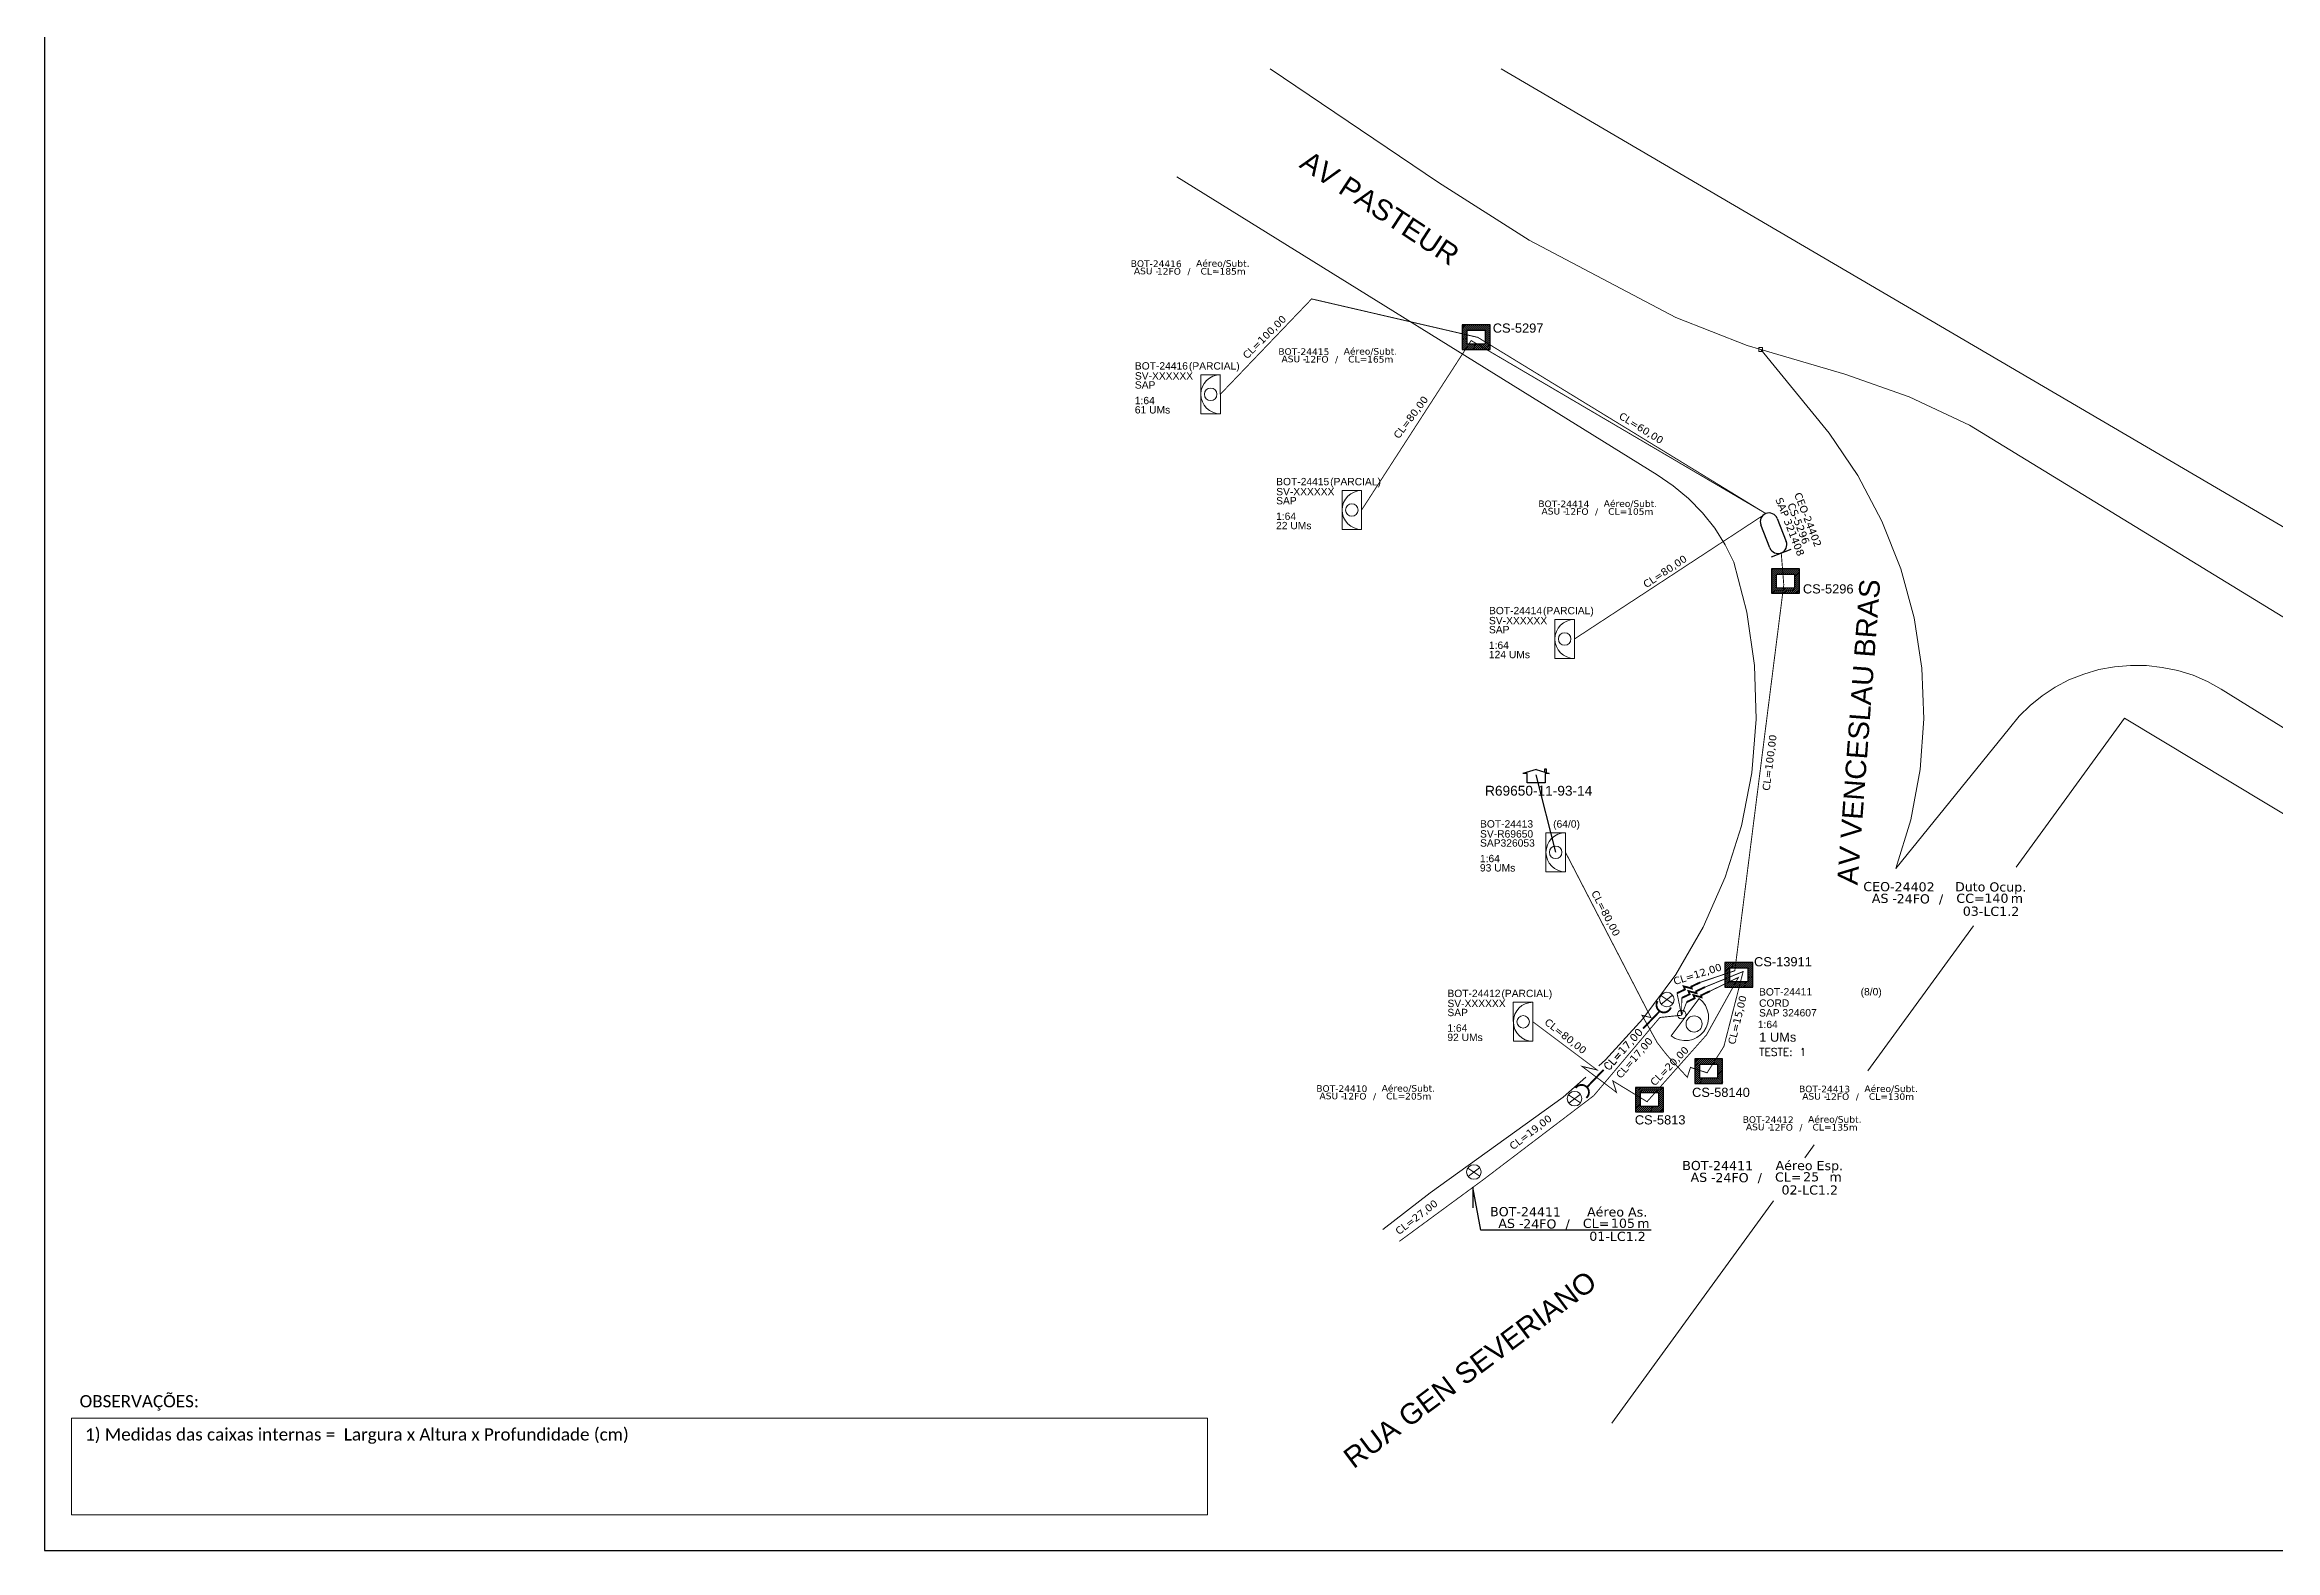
# Model space of a CAD drawing. Header units: inches. Extents: x 828 to 2588, y 223 to 817.
# Drawn here: x 828 to 1375, y 223 to 592 of the extents above; entities that cross this region are included whole.
import ezdxf
from ezdxf.enums import TextEntityAlignment as Align

# ---------------------------------------------------------------- set-up
doc = ezdxf.new("R2010")
doc.units = ezdxf.units.IN
doc.header["$MEASUREMENT"] = 0
for name, color, linetype in [('10.1-Caixas Subterrâneas', 5, 'Continuous'), ('20.4-CEOS', 1, 'Continuous'), ('20.5-CEO', 1, 'Continuous'), ('CAP_A_INSTALAR', 1, 'Continuous'), ('CELULAS_GPON', 7, 'Continuous'), ('label_cabos', 7, 'Continuous'), ('Legenda', 1, 'Continuous'), ('locais', 7, 'Continuous'), ('locais legendas', 7, 'Continuous'), ('Meio Fio', 7, 'Continuous'), ('Subida Lateral', 5, 'Continuous'), ('surveys', 252, 'Continuous')]:
    doc.layers.add(name, color=color, linetype=linetype)
for name, color, linetype, lineweight in [('10.4-Postes', 1, 'Continuous', 0), ("20.0-LEGENDA DOS CDO'S", 1, 'Continuous', 0), ('20.1-CDO_INTERIOR', 1, 'Continuous', 0), ('20.2-CDO_POSTE', 1, 'Continuous', 5), ('20.6-CORDOALHA_SUPORTE', 7, 'Continuous', 25), ('Quadra', 251, 'Continuous', 0), ('Segmento Logradouro Texto', 251, 'Continuous', 0)]:
    doc.layers.add(name, color=color, linetype=linetype, lineweight=lineweight)
doc.layers.add('EXTRA', color=50, linetype='Continuous', plot=False)
doc.styles.add('ARIAL', font='arial.ttf')
doc.styles.add('DIGICADE', font='arial.ttf')
doc.styles.add('ROMANS', font='ROMANS.SHX', dxfattribs={"height": 2.5})
doc.styles.add('siredit', font='verdana.ttf')
doc.styles.add('WMF-Calibri0', font='calibri.ttf')
doc.linetypes.add('FENCELINE1', pattern='A,0.25,-0.1,[133,ltypeshp.shx,S=0.1,R=0,X=-0.1,Y=0],-0.1,1', length=1.45)

# ---------------------------------------------------------------- blocks, each defined once
blk = doc.blocks.new('POLE_POLE')
at = {"layer": '10.4-Postes'}
for points in [[(-0.0000069, 0.0000086), (0.0000063, -0.0000001)], [(0.000006, 0.0000091), (-0.0000066, -0.0000006)]]:
    blk.add_lwpolyline(points, dxfattribs=at)
blk.add_circle((-0.0000003, 0.0000043), 0.00000792, dxfattribs=at)
blk = doc.blocks.new('*X3')
at = {"color": 0, "linetype": 'Continuous'}
for p, q in [((-1.25, 0.34099), (-0.49099, 1.1)), ((-1.25, 0.517767), (-0.667767, 1.1)), ((-1.25, 0.694544), (-0.844544, 1.1)), ((-1.25, 0.87132), (-1.02132, 1.1)), ((-1.25, 1.048097), (-1.198097, 1.1)), ((-1.25, 0.164214), (-0.8035, 0.610714)), ((-1.25, -0.012563), (-0.8035, 0.433937)), ((-1.25, -0.18934), (-0.8035, 0.25716)), ((-1.25, -0.366117), (-0.8035, 0.080383)), ((-0.789214, 0.625), (-0.314214, 1.1)), ((-0.612437, 0.625), (-0.137437, 1.1)), ((-0.43566, 0.625), (0.03934, 1.1)), ((-0.258883, 0.625), (0.216117, 1.1)), ((-0.082107, 0.625), (0.392893, 1.1)), ((0.09467, 0.625), (0.56967, 1.1)), ((0.271447, 0.625), (0.746447, 1.1)), ((0.448223, 0.625), (0.923223, 1.1)), ((0.625, 0.625), (1.1, 1.1)), ((0.801777, 0.625), (1.25, 1.073223)), ((0.8035, 0.449947), (1.25, 0.896447)), ((0.8035, 0.27317), (1.25, 0.71967)), ((0.8035, 0.096393), (1.25, 0.542893)), ((0.8035, -0.080383), (1.25, 0.366117)), ((0.8035, -0.25716), (1.25, 0.18934)), ((0.8035, -0.433937), (1.25, 0.012563)), ((-1.25, -0.542893), (-0.8035, -0.096393)), ((-1.25, -0.71967), (-0.8035, -0.27317)), ((-1.25, -0.896447), (-0.8035, -0.449947)), ((-1.25, -1.073223), (-0.801777, -0.625)), ((-1.1, -1.1), (-0.625, -0.625)), ((-0.923223, -1.1), (-0.448223, -0.625)), ((-0.746447, -1.1), (-0.271447, -0.625)), ((-0.56967, -1.1), (-0.09467, -0.625)), ((-0.392893, -1.1), (0.082107, -0.625)), ((-0.216117, -1.1), (0.258883, -0.625)), ((-0.03934, -1.1), (0.43566, -0.625)), ((0.137437, -1.1), (0.612437, -0.625)), ((0.314214, -1.1), (0.789214, -0.625)), ((0.49099, -1.1), (1.25, -0.34099)), ((0.667767, -1.1), (1.25, -0.517767)), ((0.8035, -0.610714), (1.25, -0.164214)), ((0.844544, -1.1), (1.25, -0.694544)), ((1.02132, -1.1), (1.25, -0.87132)), ((1.198097, -1.1), (1.25, -1.048097))]:
    blk.add_line(p, q, dxfattribs=at)
blk = doc.blocks.new('MANHOLE_MQ')
at = {"color": 0, "linetype": 'Continuous'}
for p, q in [((0.00000623, 0.00000569), (-0.00000627, 0.00000569)), ((-0.00000627, 0.00000569), (-0.00000627, -0.00000531)), ((-0.00000404, 0.00000331), (0.00000399, 0.00000331)), ((-0.00000404, -0.00000294), (-0.00000404, 0.00000331)), ((0.00000399, 0.00000331), (0.00000399, -0.00000294)), ((0.00000623, -0.00000531), (0.00000623, 0.00000569)), ((-0.00000627, -0.00000531), (0.00000623, -0.00000531)), ((0.00000399, -0.00000294), (-0.00000404, -0.00000294)), ((0.00000399, -0.00000294), (0.00000399, -0.00000294))]:
    blk.add_line(p, q, dxfattribs=at)
at = {"color": 0, "linetype": 'Continuous', "xscale": 5e-06, "yscale": 5e-06, "zscale": 1e-05}
blk.add_blockref('*X3', (-0.00000002, 0.00000019), dxfattribs=at)
blk = doc.blocks.new('*U13')
at = {"color": 0}
blk.add_line((2.14, -0.58), (-2.1, -0.68), dxfattribs=at)
for centre, radius in [((0, 0.38), 0.733), ((0.03, -1.03), 0.393)]:
    blk.add_circle(centre, radius, dxfattribs=at)
blk.add_arc((0.02, -0.63), 2.12, 1.3782, 181.3782, dxfattribs=at)
blk = doc.blocks.new('Inst CDOE-8 CAIXA DIST OPT CDOE 48F_8D C_SPL OPTAP')
at = {"layer": "20.0-LEGENDA DOS CDO'S", "color": 0}
for tag, p, style, flags in [('ID_ATIVIDADE', (0.12, 6.47), 'ARIAL', 3), ('FATOR', (7.92, 6.47), 'ARIAL', 1), ('QTDE', (0.23, -0.97), 'DIGICADE', 3)]:
    blk.add_attdef(tag, p, '', height=0.8, rotation=0.118, dxfattribs=dict(at, style=style, flags=flags))
at = {"layer": "20.0-LEGENDA DOS CDO'S", "color": 0, "style": 'ARIAL'}
for tag, p, height in [('FID', (0.12, 5.25), 0.8), ('1:XX', (-0.01, 1.7), 0.8), ('SAP', (0.12, 2.96), 0.8), ('CORDOALHA', (0.12, 4.02), 0.8), ('UMS', (0.14, 0.22), 1)]:
    blk.add_attdef(tag, p, '', height=height, rotation=0.118, dxfattribs=at)
blk.add_attdef('FIBRAS_UTILIZADAS', text='', height=0.8, rotation=0.118, dxfattribs=at).set_placement((13.48, 5.26), align=Align.CENTER)
blk = doc.blocks.new('Teste  FTTH')
at = {"color": 0, "lineweight": 0, "style": 'ROMANS'}
for tag, p in [('TESTE', (-2.3, -0.29)), ('QTDE', (0.21, -0.29))]:
    blk.add_attdef(tag, p, '', height=0.48, dxfattribs=at)
for tag, p, flags in [('FID', (-2.23, -1.25), 1), ('FATOR', (-2.23, -2.03), 3), ('ID_ATIVIDADE', (-2.23, -2.72), 3)]:
    blk.add_attdef(tag, p, '', height=0.48, dxfattribs=dict(at, flags=flags))
blk = doc.blocks.new('Inst CORD ALUMINIO 4.8 MM 3F')
at = {"layer": '20.6-CORDOALHA_SUPORTE', "color": 0, "lineweight": 0, "style": 'ROMANS'}
blk.add_attdef('LANCE', text='', height=1, dxfattribs=at).set_placement((-0.54, -2.21), align=Align.RIGHT)
at = {"layer": '20.6-CORDOALHA_SUPORTE', "color": 0, "style": 'siredit'}
blk.add_attdef('QTDE', (-0.54, -2.21), '', height=1, rotation=359.69, dxfattribs=at)
at = {"layer": '20.6-CORDOALHA_SUPORTE', "color": 0, "lineweight": 0, "style": 'ROMANS'}
for tag, p, flags in [('ID_ATIVIDADE', (-5.2, -6.67), 3), ('FATOR', (-5.2, -4.44), 3), ('FID', (-5.2, -8.9), 1)]:
    blk.add_attdef(tag, p, '', height=1, dxfattribs=dict(at, flags=flags))
blk = doc.blocks.new('Inst CB AS CFOA-SM-AS-80-TS-24')
at = {"layer": 'label_cabos', "color": 0, "style": 'siredit'}
for tag, flags, p in [('ID_ATIVIDADE', 3, (1.31, 2.67)), ('FATOR', 1, (11.56, 2.55))]:
    blk.add_attdef(tag, text='', height=1, rotation=359.69, dxfattribs=dict(at, flags=flags)).set_placement(p, align=Align.MIDDLE_CENTER)
for tag, p in [('TIPO_CABO', (1.76, 0)), ('DESTINO_CABO', (3.13, 1.26)), ('CABO', (4.69, -0.05)), ('/', (7.71, -0.05)), ('LANCE', (10.81, 0)), ('TIPO_CABO', (13.11, 1.24)), ('UND', (15.96, 0)), ('FID', (13.15, -1.41))]:
    blk.add_attdef(tag, text='', height=1, rotation=359.69, dxfattribs=at).set_placement(p, align=Align.MIDDLE_CENTER)
blk.add_attdef('QTDE', (12.43, -0.47), '', height=1, rotation=359.69, dxfattribs=at)
blk = doc.blocks.new('Inst CB ESP CFOA-SM-AS-80-TS-24')
at = {"layer": 'label_cabos', "color": 0, "style": 'siredit'}
for tag, flags, p in [('ID_ATIVIDADE', 3, (1.31, 2.67)), ('FATOR', 1, (11.56, 2.55))]:
    blk.add_attdef(tag, text='', height=1, rotation=359.69, dxfattribs=dict(at, flags=flags)).set_placement(p, align=Align.MIDDLE_CENTER)
for tag, p in [('TIPO_CABO', (1.76, 0)), ('DESTINO_CABO', (3.13, 1.26)), ('CABO', (4.69, -0.05)), ('/', (7.71, -0.05)), ('LANCE', (10.81, 0)), ('TIPO_CABO', (13.11, 1.24)), ('UND', (15.96, 0)), ('FID', (13.15, -1.41))]:
    blk.add_attdef(tag, text='', height=1, rotation=359.69, dxfattribs=at).set_placement(p, align=Align.MIDDLE_CENTER)
blk.add_attdef('QTDE', (12.43, -0.47), '', height=1, rotation=359.69, dxfattribs=at)
blk = doc.blocks.new('Inst CB DT OCUP CFOA-SM-AS-80-TS-24')
at = {"layer": 'label_cabos', "color": 0, "style": 'siredit'}
for tag, flags, p in [('ID_ATIVIDADE', 3, (1.31, 2.67)), ('FATOR', 1, (11.56, 2.55))]:
    blk.add_attdef(tag, text='', height=1, rotation=359.69, dxfattribs=dict(at, flags=flags)).set_placement(p, align=Align.MIDDLE_CENTER)
for tag, p in [('TIPO_CABO', (1.76, 0)), ('DESTINO_CABO', (3.13, 1.26)), ('CABO', (4.69, -0.05)), ('/', (7.71, -0.05)), ('LANCE', (10.91, 0)), ('TIPO_CABO', (13.11, 1.24)), ('UND', (15.96, 0)), ('FID', (13.15, -1.41))]:
    blk.add_attdef(tag, text='', height=1, rotation=359.69, dxfattribs=at).set_placement(p, align=Align.MIDDLE_CENTER)
blk.add_attdef('QTDE', (12.43, -0.47), '', height=1, rotation=359.69, dxfattribs=at)
blk = doc.blocks.new('LEGENDA DOS CABOS')
at = {"layer": 'EXTRA', "style": 'siredit'}
for tag, p in [('ID', (4.6, 0.97)), ('XX', (9.03, 0.97))]:
    blk.add_attdef(tag, text='', height=0.48, rotation=359.69, dxfattribs=at).set_placement(p, align=Align.MIDDLE_CENTER)
at = {"layer": 'Legenda', "color": 7, "style": 'siredit'}
for tag, p in [('TIPO_CABO', (1.31, 0)), ('CABO', (4.69, -0.05)), ('/', (6.81, -0.05)), ('METROS', (10.03, -0.05))]:
    blk.add_attdef(tag, text='', height=0.8, rotation=359.69, dxfattribs=at).set_placement(p, align=Align.MIDDLE_CENTER)
blk = doc.blocks.new('A$C18BE6784')
at = {"layer": 'surveys'}
for p, q in [((3.22, 3.25), (0, 2.31)), ((1.01, 0), (1.01, 2.3)), ((3.22, 3.25), (6.44, 2.31)), ((5.38, 3.39), (5.72, 3.39)), ((5.38, 2.63), (5.38, 3.39)), ((6.44, 2.31), (5.43, 2.31)), ((5.43, 2.31), (5.43, 0)), ((5.72, 3.39), (5.72, 2.53)), ((5.43, 0), (1.01, 0))]:
    blk.add_line(p, q, dxfattribs=at)
blk.add_lwpolyline([(1.01, 2.3), (0, 2.31)], dxfattribs=at)

msp = doc.modelspace()

# ---------------------------------------------------------------- linework, layer by layer
at = {"color": 0, "lineweight": 0}
for p, q in [((835.02, 255.21), (1113.27, 255.21)), ((835.02, 231.51), (835.02, 255.21)), ((1113.27, 255.21), (1113.27, 231.51)), ((1113.27, 231.51), (835.02, 231.51))]:
    msp.add_line(p, q, dxfattribs=at)
for points in [[(828.46, 222.82), (1667.03, 222.82), (1667.03, 816.82), (828.46, 816.82), (828.46, 222.82)], [(1221.96, 301.23), (1180.25, 301.23), (1178.32, 311.75), (1178.32, 306.71)]]:
    msp.add_lwpolyline(points)
at = {"color": 4}
msp.add_lwpolyline([(1198.58, 393.8), (1193.78, 412.79)], dxfattribs=at)
at = {"color": 0, "ltscale": 3, "const_width": 0.45}
for points in [[(1226.78, 355.8, -1.125576), (1223.54, 357.34)], [(1203.45, 336.07, -1.125576), (1206.09, 333.65)]]:
    msp.add_lwpolyline(points, format="xyb", dxfattribs=at)
for points in [[(1224.06, 354.88), (1219.97, 350.61)], [(1210.32, 340.54), (1206.22, 336.25)]]:
    msp.add_lwpolyline(points, dxfattribs=at)
at = {"layer": '20.1-CDO_INTERIOR', "color": 0, "lineweight": 18}
for points in [[(1111.66, 501.18), (1111.65, 510.75), (1116.43, 510.75), (1116.44, 501.19)], [(1146.26, 472.84), (1146.26, 482.4), (1151.04, 482.4), (1151.05, 472.84)], [(1198.39, 441.25), (1198.38, 450.81), (1203.17, 450.82), (1203.17, 441.25)], [(1188.21, 347.5), (1188.2, 357.06), (1192.98, 357.06), (1192.99, 347.5)]]:
    msp.add_lwpolyline(points, close=True, dxfattribs=at)
at = {"layer": '20.1-CDO_INTERIOR', "color": 10, "lineweight": 18}
msp.add_lwpolyline([(1196.19, 389.01), (1196.19, 398.58), (1200.97, 398.58), (1200.98, 389.02)], close=True, dxfattribs=at)
at = {"layer": '20.1-CDO_INTERIOR', "color": 0, "lineweight": 18}
for centre in [(1114.05, 505.97), (1148.65, 477.62), (1200.78, 446.03), (1190.6, 352.28)]:
    msp.add_circle(centre, 1.53, dxfattribs=at)
at = {"layer": '20.1-CDO_INTERIOR', "color": 10, "lineweight": 18}
msp.add_circle((1198.58, 393.8), 1.53, dxfattribs=at)
at = {"layer": '20.1-CDO_INTERIOR', "color": 0, "lineweight": 18}
for centre in [(1116.44, 505.97), (1151.04, 477.62), (1203.17, 446.03), (1192.99, 352.28)]:
    msp.add_arc(centre, 4.78, 90.0276, 270.0276, dxfattribs=at)
at = {"layer": '20.1-CDO_INTERIOR', "color": 10, "lineweight": 18}
msp.add_arc((1200.97, 393.8), 4.78, 90.0276, 270.0276, dxfattribs=at)
at = {"layer": '20.5-CEO', "color": 0}
for p, q in [((1252.84, 475.53), (1255.04, 469.9)), ((1251.03, 468.33), (1248.83, 473.96))]:
    msp.add_line(p, q, dxfattribs=at)
msp.add_lwpolyline([(1251.4, 466.17), (1256.24, 468.06)], dxfattribs=at)
for centre, start, end in [((1250.83, 474.75), 21.371, 201.371), ((1253.03, 469.12), 201.371, 21.371)]:
    msp.add_arc(centre, 2.15, start, end, dxfattribs=at)
at = {"layer": 'CAP_A_INSTALAR', "color": 0, "linetype": 'FENCELINE1', "ltscale": 2, "const_width": 0.225}
for points in [[(1250.05, 476.75), (1179.5, 519.9), (1138.8, 529.32), (1116.44, 505.97)], [(1250.05, 476.75), (1177.87, 519.13), (1151.04, 477.62)], [(1250.05, 476.75), (1203.17, 446.03), (1203.17, 446.03)], [(1233.97, 361.93), (1242.45, 364.79), (1254.44, 459.32), (1253.82, 467.11)], [(1192.99, 352.28), (1208.71, 340.49), (1205.02, 341.36), (1213.47, 335), (1212.56, 337.81), (1220.95, 332.71), (1235.51, 349.07), (1243.33, 363.15), (1236.34, 359.77)], [(1229.42, 353.89), (1228.29, 359.28)], [(1229.42, 353.89), (1230.67, 357.12)], [(1160.28, 298.5), (1180.83, 313.6), (1207.88, 334.17), (1224.08, 353.33)], [(1229.42, 353.89), (1224.08, 353.33)]]:
    msp.add_lwpolyline(points, dxfattribs=at)
at = {"layer": 'CAP_A_INSTALAR', "color": 1, "linetype": 'FENCELINE1', "ltscale": 2, "const_width": 0.225}
for points in [[(1200.97, 393.8), (1221.92, 353.3), (1219.73, 353.86), (1223.47, 347.13), (1225.82, 344.12), (1230.82, 338.68), (1231.59, 341.12), (1235.66, 339.78), (1239.77, 346.23), (1244.49, 364.59), (1235.12, 360.77)], [(1229.42, 353.89), (1229.45, 358.12)]]:
    msp.add_lwpolyline(points, dxfattribs=at)
at = {"layer": 'Quadra'}
for points in [[(1185.24, 585.66), (1388.97, 466.3), (1433.97, 439.04)], [(1185.24, 585.66), (1388.97, 466.3), (1433.97, 439.04)], [(1185.24, 585.66), (1388.97, 466.3), (1433.97, 439.04)], [(1209.13, 341.51), (1210.74, 342.93), (1219.93, 352.97), (1227.97, 363.85), (1234.7, 375.47), (1240.11, 387.66), (1244.11, 400.31), (1246.65, 413.28), (1247.71, 426.42), (1247.29, 439.58), (1245.4, 452.64), (1242.21, 464.84), (1240.11, 469.12), (1237.56, 473.17), (1234.57, 476.96), (1231.14, 480.44), (1227.35, 483.56), (1223.43, 486.2), (1105.76, 559.22)], [(1398.81, 389.96), (1337.87, 426.65), (1311.35, 390.18)], [(1300.87, 375.76), (1275.06, 340.25)], [(1156.2, 301.38), (1167.87, 310.38), (1200.44, 333.83), (1205.94, 338.69)], [(1261.89, 322.12), (1259.63, 318.96)], [(1251.94, 308.45), (1246.69, 301.23), (1212.32, 253.94)]]:
    msp.add_lwpolyline(points, dxfattribs=at)
at = {"layer": 'Segmento Logradouro Texto'}
for points in [[(1128.66, 585.66), (1169.88, 557.81), (1192.05, 543.68), (1228, 524.77), (1245.49, 517.91), (1248.8, 516.93)], [(1248.8, 516.93), (1269.39, 510.85), (1285.17, 505.34), (1299.97, 498.44), (1422.69, 423.29)], [(1281.87, 389.83), (1285.55, 401.78), (1287.85, 414.04), (1288.76, 426.44), (1288.26, 438.87), (1286.36, 451.18), (1283.08, 463.23), (1278.47, 474.91), (1272.55, 486.07), (1265.57, 496.4), (1248.8, 516.93)], [(1281.87, 389.83), (1309.76, 424.19), (1312.09, 427.1), (1314.75, 429.75), (1317.71, 432.14), (1320.88, 434.23), (1324.3, 436.02), (1327.9, 437.44), (1331.64, 438.52), (1335.47, 439.23), (1339.37, 439.56), (1343.28, 439.53), (1347.16, 439.08), (1350.99, 438.29), (1354.69, 437.14), (1358.25, 435.61), (1361.61, 433.76), (1409.05, 404.25)]]:
    msp.add_lwpolyline(points, dxfattribs=at)
msp.add_lwpolyline([(1248.35, 516.48), (1248.35, 517.38), (1249.25, 517.38), (1249.25, 516.48)], close=True, dxfattribs=at)
msp.add_lwpolyline([(1248.35, 516.48), (1248.35, 517.38), (1249.25, 517.38), (1249.25, 516.48)], close=True, dxfattribs=at)
msp.add_lwpolyline([(1248.35, 516.48), (1248.35, 517.38), (1249.25, 517.38), (1249.25, 516.48)], close=True, dxfattribs=at)
at = {"layer": 'Subida Lateral', "color": 0, "const_width": 0.45}
for points in [[(1228.29, 359.28), (1230.23, 360.19), (1229.94, 360.96), (1231.91, 360.44), (1231.81, 360.91), (1233.97, 361.93)], [(1230.67, 357.12), (1232.61, 358.03), (1232.32, 358.8), (1234.29, 358.28), (1234.19, 358.75), (1236.34, 359.77)]]:
    msp.add_lwpolyline(points, dxfattribs=at)
at = {"layer": 'Subida Lateral', "color": 5, "const_width": 0.45}
msp.add_lwpolyline([(1229.45, 358.12), (1231.39, 359.03), (1231.1, 359.8), (1233.07, 359.28), (1232.97, 359.75), (1235.12, 360.77)], dxfattribs=at)

# ---------------------------------------------------------------- block references
at = {"color": 0, "lineweight": 0, "xscale": 1.912499999999838, "yscale": 1.912500000000022, "zscale": 1.9125, "rotation": 47.95980336922283}
msp.add_blockref('Inst CORD ALUMINIO 4.8 MM 3F', (1212.62, 347.69), dxfattribs=at).add_auto_attribs({'QTDE': '17,00', 'LANCE': 'CL='})
at = {"layer": '10.1-Caixas Subterrâneas', "color": 30, "xscale": 547066.9649111847, "yscale": 547066.9649111847, "zscale": 547066.9649111847, "rotation": 180.0191175169924}
for p in [(1179.06, 520.04), (1254.83, 460.33), (1243.42, 363.89), (1236.03, 340.3), (1221.53, 333.32)]:
    msp.add_blockref('MANHOLE_MQ', p, dxfattribs=at)
at = {"layer": "20.0-LEGENDA DOS CDO'S", "color": 5, "lineweight": 0}
ref = msp.add_blockref('Inst CDOE-8 CAIXA DIST OPT CDOE 48F_8D C_SPL OPTAP', (1248.11, 346.9), dxfattribs=dict(at, xscale=2.25, yscale=2.25, zscale=2.25))
ref.add_attrib('FID', 'BOT-24411', (1248.38, 358.71), dxfattribs={"color": 0, "height": 1.8, "rotation": 0.118, "style": 'ARIAL'})
ref.add_attrib('CORDOALHA', 'CORD', (1248.39, 355.96), dxfattribs={"color": 0, "height": 1.8, "rotation": 0.118, "style": 'ARIAL'})
ref.add_attrib('SAP', 'SAP 324607', (1248.39, 353.57), dxfattribs={"color": 0, "height": 1.8, "rotation": 0.118, "style": 'ARIAL'})
ref.add_attrib('1:XX', '1:64', (1248.08, 350.73), dxfattribs={"color": 0, "height": 1.8, "rotation": 0.118, "style": 'ARIAL'})
ref.add_attrib('UMS', '1 UMs', (1248.43, 347.39), dxfattribs={"color": 0, "height": 2.25, "rotation": 0.118, "style": 'ARIAL'})
ref.add_attrib('FIBRAS_UTILIZADAS', '(8/0)', dxfattribs={"color": 0, "height": 1.8, "rotation": 0.118, "style": 'ARIAL'}).set_placement((1278.44, 358.75), align=Align.RIGHT)
at = {"layer": "20.0-LEGENDA DOS CDO'S", "color": 5, "lineweight": 0, "xscale": 3.938624999999906, "yscale": 3.938625000000001, "zscale": 3.938625, "rotation": 3.1267975365e-05}
msp.add_blockref('Teste  FTTH', (1257.51, 345.09), dxfattribs=at).add_auto_attribs({'TESTE': 'TESTE:', 'QTDE': '1'})
at = {"layer": '20.2-CDO_POSTE', "color": 5, "xscale": -2.700000000000165, "yscale": 2.699999999999931, "zscale": 2.699999999999999, "rotation": 234.1804206804755}
msp.add_blockref('*U13', (1231.64, 352.35), dxfattribs=at)
at = {"layer": 'label_cabos', "color": 0, "lineweight": 0}
ref = msp.add_blockref('LEGENDA DOS CABOS', (1093.86, 535.3), dxfattribs=dict(at, xscale=1.619999999999436, yscale=1.620000000000118, zscale=1.62))
ref.add_attrib('ID', 'BOT-24416', dxfattribs={"color": 0, "height": 1.62, "rotation": 359.69, "style": 'siredit'}).set_placement((1100.73, 537.94), align=Align.MIDDLE_CENTER)
ref.add_attrib('CABO', '12FO', dxfattribs={"color": 0, "height": 1.62, "rotation": 359.69, "style": 'siredit'}).set_placement((1103.84, 536.07), align=Align.MIDDLE_CENTER)
ref.add_attrib('METROS', 'CL=185m', dxfattribs={"color": 0, "height": 1.62, "rotation": 359.69, "style": 'siredit'}).set_placement((1117.12, 536.07), align=Align.MIDDLE_CENTER)
ref.add_attrib('XX', 'Aéreo/Subt.', dxfattribs={"color": 0, "height": 1.62, "rotation": 359.69, "style": 'siredit'}).set_placement((1117.04, 538.01), align=Align.MIDDLE_CENTER)
ref.add_attrib('/', '/', dxfattribs={"color": 0, "height": 1.62, "rotation": 359.69, "style": 'siredit'}).set_placement((1108.75, 536.07), align=Align.MIDDLE_CENTER)
ref.add_attrib('TIPO_CABO', 'ASU -', dxfattribs={"color": 0, "height": 1.62, "rotation": 359.69, "style": 'siredit'}).set_placement((1098.3, 536.15), align=Align.MIDDLE_CENTER)
ref = msp.add_blockref('LEGENDA DOS CABOS', (1130.02, 513.77), dxfattribs=dict(at, xscale=1.619999999999436, yscale=1.620000000000118, zscale=1.62))
ref.add_attrib('ID', 'BOT-24415', dxfattribs={"color": 0, "height": 1.62, "rotation": 359.69, "style": 'siredit'}).set_placement((1136.89, 516.41), align=Align.MIDDLE_CENTER)
ref.add_attrib('CABO', '12FO', dxfattribs={"color": 0, "height": 1.62, "rotation": 359.69, "style": 'siredit'}).set_placement((1140.01, 514.54), align=Align.MIDDLE_CENTER)
ref.add_attrib('METROS', 'CL=165m', dxfattribs={"color": 0, "height": 1.62, "rotation": 359.69, "style": 'siredit'}).set_placement((1153.28, 514.54), align=Align.MIDDLE_CENTER)
ref.add_attrib('XX', 'Aéreo/Subt.', dxfattribs={"color": 0, "height": 1.62, "rotation": 359.69, "style": 'siredit'}).set_placement((1153.2, 516.48), align=Align.MIDDLE_CENTER)
ref.add_attrib('/', '/', dxfattribs={"color": 0, "height": 1.62, "rotation": 359.69, "style": 'siredit'}).set_placement((1144.91, 514.54), align=Align.MIDDLE_CENTER)
ref.add_attrib('TIPO_CABO', 'ASU -', dxfattribs={"color": 0, "height": 1.62, "rotation": 359.69, "style": 'siredit'}).set_placement((1134.46, 514.61), align=Align.MIDDLE_CENTER)
ref = msp.add_blockref('LEGENDA DOS CABOS', (1193.7, 476.48), dxfattribs=dict(at, xscale=1.619999999999436, yscale=1.620000000000118, zscale=1.62))
ref.add_attrib('ID', 'BOT-24414', dxfattribs={"color": 0, "height": 1.62, "rotation": 359.69, "style": 'siredit'}).set_placement((1200.57, 479.12), align=Align.MIDDLE_CENTER)
ref.add_attrib('CABO', '12FO', dxfattribs={"color": 0, "height": 1.62, "rotation": 359.69, "style": 'siredit'}).set_placement((1203.69, 477.25), align=Align.MIDDLE_CENTER)
ref.add_attrib('METROS', 'CL=105m', dxfattribs={"color": 0, "height": 1.62, "rotation": 359.69, "style": 'siredit'}).set_placement((1216.96, 477.25), align=Align.MIDDLE_CENTER)
ref.add_attrib('XX', 'Aéreo/Subt.', dxfattribs={"color": 0, "height": 1.62, "rotation": 359.69, "style": 'siredit'}).set_placement((1216.88, 479.19), align=Align.MIDDLE_CENTER)
ref.add_attrib('/', '/', dxfattribs={"color": 0, "height": 1.62, "rotation": 359.69, "style": 'siredit'}).set_placement((1208.59, 477.25), align=Align.MIDDLE_CENTER)
ref.add_attrib('TIPO_CABO', 'ASU -', dxfattribs={"color": 0, "height": 1.62, "rotation": 359.69, "style": 'siredit'}).set_placement((1198.14, 477.33), align=Align.MIDDLE_CENTER)
ref = msp.add_blockref('Inst CB DT OCUP CFOA-SM-AS-80-TS-24', (1275.62, 382.52), dxfattribs=dict(at, xscale=2.25, yscale=2.25, zscale=2.25))
ref.add_attrib('DESTINO_CABO', 'CEO-24402', dxfattribs={"color": 0, "height": 2.25, "rotation": 359.69, "style": 'siredit'}).set_placement((1282.66, 385.36), align=Align.MIDDLE_CENTER)
ref.add_attrib('CABO', '24FO', dxfattribs={"color": 0, "height": 2.25, "rotation": 359.69, "style": 'siredit'}).set_placement((1286.16, 382.4), align=Align.MIDDLE_CENTER)
ref.add_attrib('TIPO_CABO', 'Duto Ocup.', dxfattribs={"color": 0, "height": 2.25, "rotation": 359.69, "style": 'siredit'}).set_placement((1305.11, 385.32), align=Align.MIDDLE_CENTER)
ref.add_attrib('/', '/', dxfattribs={"color": 0, "height": 2.25, "rotation": 359.69, "style": 'siredit'}).set_placement((1292.97, 382.4), align=Align.MIDDLE_CENTER)
ref.add_attrib('TIPO_CABO', 'AS - ', dxfattribs={"color": 0, "height": 2.25, "rotation": 359.69, "style": 'siredit'}).set_placement((1279.58, 382.51), align=Align.MIDDLE_CENTER)
ref.add_attrib('FID', '03-LC1.2', dxfattribs={"color": 0, "height": 2.25, "rotation": 359.69, "style": 'siredit'}).set_placement((1305.2, 379.34), align=Align.MIDDLE_CENTER)
ref.add_attrib('LANCE', 'CC=', dxfattribs={"color": 0, "height": 2.25, "rotation": 359.69, "style": 'siredit'}).set_placement((1300.16, 382.52), align=Align.MIDDLE_CENTER)
ref.add_attrib('QTDE', '140', (1303.58, 381.45), dxfattribs={"color": 0, "height": 2.25, "rotation": 359.69, "style": 'siredit'})
ref.add_attrib('UND', 'm', dxfattribs={"color": 0, "height": 2.25, "rotation": 359.69, "style": 'siredit'}).set_placement((1311.54, 382.52), align=Align.MIDDLE_CENTER)
ref = msp.add_blockref('LEGENDA DOS CABOS', (1139.32, 333.28), dxfattribs=dict(at, xscale=1.619999999999436, yscale=1.620000000000118, zscale=1.62))
ref.add_attrib('ID', 'BOT-24410', dxfattribs={"color": 0, "height": 1.62, "rotation": 359.69, "style": 'siredit'}).set_placement((1146.19, 335.92), align=Align.MIDDLE_CENTER)
ref.add_attrib('CABO', '12FO', dxfattribs={"color": 0, "height": 1.62, "rotation": 359.69, "style": 'siredit'}).set_placement((1149.3, 334.05), align=Align.MIDDLE_CENTER)
ref.add_attrib('METROS', 'CL=205m', dxfattribs={"color": 0, "height": 1.62, "rotation": 359.69, "style": 'siredit'}).set_placement((1162.58, 334.05), align=Align.MIDDLE_CENTER)
ref.add_attrib('XX', 'Aéreo/Subt.', dxfattribs={"color": 0, "height": 1.62, "rotation": 359.69, "style": 'siredit'}).set_placement((1162.49, 335.99), align=Align.MIDDLE_CENTER)
ref.add_attrib('/', '/', dxfattribs={"color": 0, "height": 1.62, "rotation": 359.69, "style": 'siredit'}).set_placement((1154.21, 334.05), align=Align.MIDDLE_CENTER)
ref.add_attrib('TIPO_CABO', 'ASU -', dxfattribs={"color": 0, "height": 1.62, "rotation": 359.69, "style": 'siredit'}).set_placement((1143.76, 334.12), align=Align.MIDDLE_CENTER)
ref = msp.add_blockref('LEGENDA DOS CABOS', (1257.56, 333.18), dxfattribs=dict(at, xscale=1.619999999999436, yscale=1.620000000000118, zscale=1.62))
ref.add_attrib('ID', 'BOT-24413', dxfattribs={"color": 0, "height": 1.62, "rotation": 359.69, "style": 'siredit'}).set_placement((1264.43, 335.82), align=Align.MIDDLE_CENTER)
ref.add_attrib('CABO', '12FO', dxfattribs={"color": 0, "height": 1.62, "rotation": 359.69, "style": 'siredit'}).set_placement((1267.54, 333.95), align=Align.MIDDLE_CENTER)
ref.add_attrib('METROS', 'CL=130m', dxfattribs={"color": 0, "height": 1.62, "rotation": 359.69, "style": 'siredit'}).set_placement((1280.82, 333.95), align=Align.MIDDLE_CENTER)
ref.add_attrib('XX', 'Aéreo/Subt.', dxfattribs={"color": 0, "height": 1.62, "rotation": 359.69, "style": 'siredit'}).set_placement((1280.74, 335.89), align=Align.MIDDLE_CENTER)
ref.add_attrib('/', '/', dxfattribs={"color": 0, "height": 1.62, "rotation": 359.69, "style": 'siredit'}).set_placement((1272.45, 333.95), align=Align.MIDDLE_CENTER)
ref.add_attrib('TIPO_CABO', 'ASU -', dxfattribs={"color": 0, "height": 1.62, "rotation": 359.69, "style": 'siredit'}).set_placement((1262, 334.03), align=Align.MIDDLE_CENTER)
ref = msp.add_blockref('LEGENDA DOS CABOS', (1243.76, 325.67), dxfattribs=dict(at, xscale=1.619999999999436, yscale=1.620000000000118, zscale=1.62))
ref.add_attrib('ID', 'BOT-24412', dxfattribs={"color": 0, "height": 1.62, "rotation": 359.69, "style": 'siredit'}).set_placement((1250.63, 328.31), align=Align.MIDDLE_CENTER)
ref.add_attrib('CABO', '12FO', dxfattribs={"color": 0, "height": 1.62, "rotation": 359.69, "style": 'siredit'}).set_placement((1253.74, 326.44), align=Align.MIDDLE_CENTER)
ref.add_attrib('METROS', 'CL=135m', dxfattribs={"color": 0, "height": 1.62, "rotation": 359.69, "style": 'siredit'}).set_placement((1267.02, 326.44), align=Align.MIDDLE_CENTER)
ref.add_attrib('XX', 'Aéreo/Subt.', dxfattribs={"color": 0, "height": 1.62, "rotation": 359.69, "style": 'siredit'}).set_placement((1266.94, 328.38), align=Align.MIDDLE_CENTER)
ref.add_attrib('/', '/', dxfattribs={"color": 0, "height": 1.62, "rotation": 359.69, "style": 'siredit'}).set_placement((1258.65, 326.44), align=Align.MIDDLE_CENTER)
ref.add_attrib('TIPO_CABO', 'ASU -', dxfattribs={"color": 0, "height": 1.62, "rotation": 359.69, "style": 'siredit'}).set_placement((1248.2, 326.51), align=Align.MIDDLE_CENTER)
at = {"layer": 'label_cabos'}
ref = msp.add_blockref('Inst CB ESP CFOA-SM-AS-80-TS-24', (1231.21, 314.2), dxfattribs=dict(at, xscale=2.250000000000162, yscale=2.25, zscale=2.25, rotation=0.1315642785746461))
ref.add_attrib('DESTINO_CABO', 'BOT-24411', dxfattribs={"color": 0, "height": 2.25, "rotation": 359.8216, "style": 'siredit'}).set_placement((1238.25, 317.06), align=Align.MIDDLE_CENTER)
ref.add_attrib('TIPO_CABO', 'Aéreo Esp.', dxfattribs={"color": 0, "height": 2.25, "rotation": 359.8216, "style": 'siredit'}).set_placement((1260.7, 317.07), align=Align.MIDDLE_CENTER)
ref.add_attrib('CABO', '24FO', dxfattribs={"color": 0, "height": 2.25, "rotation": 359.8216, "style": 'siredit'}).set_placement((1241.76, 314.11), align=Align.MIDDLE_CENTER)
ref.add_attrib('/', '/', dxfattribs={"color": 0, "height": 2.25, "rotation": 359.8216, "style": 'siredit'}).set_placement((1248.57, 314.13), align=Align.MIDDLE_CENTER)
ref.add_attrib('TIPO_CABO', 'AS - ', dxfattribs={"color": 0, "height": 2.25, "rotation": 359.8216, "style": 'siredit'}).set_placement((1235.18, 314.2), align=Align.MIDDLE_CENTER)
ref.add_attrib('FID', '02-LC1.2', dxfattribs={"color": 0, "height": 2.25, "rotation": 359.8216, "style": 'siredit'}).set_placement((1260.8, 311.09), align=Align.MIDDLE_CENTER)
ref.add_attrib('LANCE', 'CL=', dxfattribs={"color": 0, "height": 2.25, "rotation": 359.8216, "style": 'siredit'}).set_placement((1255.53, 314.26), align=Align.MIDDLE_CENTER)
ref.add_attrib('QTDE', '25', (1259.18, 313.2), dxfattribs={"color": 0, "height": 2.25, "rotation": 359.8216, "style": 'siredit'})
ref.add_attrib('UND', 'm', dxfattribs={"color": 0, "height": 2.25, "rotation": 359.8216, "style": 'siredit'}).set_placement((1267.13, 314.29), align=Align.MIDDLE_CENTER)
ref = msp.add_blockref('Inst CB AS CFOA-SM-AS-80-TS-24', (1184.14, 302.91), dxfattribs=dict(at, xscale=2.25, yscale=2.25, zscale=2.25))
ref.add_attrib('DESTINO_CABO', 'BOT-24411', dxfattribs={"color": 0, "height": 2.25, "rotation": 359.69, "style": 'siredit'}).set_placement((1191.19, 305.75), align=Align.MIDDLE_CENTER)
ref.add_attrib('TIPO_CABO', 'Aéreo As.', dxfattribs={"color": 0, "height": 2.25, "rotation": 359.69, "style": 'siredit'}).set_placement((1213.63, 305.71), align=Align.MIDDLE_CENTER)
ref.add_attrib('CABO', '24FO', dxfattribs={"color": 0, "height": 2.25, "rotation": 359.69, "style": 'siredit'}).set_placement((1194.68, 302.79), align=Align.MIDDLE_CENTER)
ref.add_attrib('/', '/', dxfattribs={"color": 0, "height": 2.25, "rotation": 359.69, "style": 'siredit'}).set_placement((1201.5, 302.79), align=Align.MIDDLE_CENTER)
ref.add_attrib('TIPO_CABO', 'AS - ', dxfattribs={"color": 0, "height": 2.25, "rotation": 359.69, "style": 'siredit'}).set_placement((1188.1, 302.9), align=Align.MIDDLE_CENTER)
ref.add_attrib('FID', '01-LC1.2', dxfattribs={"color": 0, "height": 2.25, "rotation": 359.69, "style": 'siredit'}).set_placement((1213.72, 299.73), align=Align.MIDDLE_CENTER)
ref.add_attrib('LANCE', 'CL=', dxfattribs={"color": 0, "height": 2.25, "rotation": 359.69, "style": 'siredit'}).set_placement((1208.46, 302.91), align=Align.MIDDLE_CENTER)
ref.add_attrib('QTDE', '105', (1212.1, 301.84), dxfattribs={"color": 0, "height": 2.25, "rotation": 359.69, "style": 'siredit'})
ref.add_attrib('UND', 'm', dxfattribs={"color": 0, "height": 2.25, "rotation": 359.69, "style": 'siredit'}).set_placement((1220.06, 302.91), align=Align.MIDDLE_CENTER)
at = {"layer": 'locais', "color": 10, "xscale": 225000, "yscale": 225000, "zscale": 225000}
for p in [(1225.87, 356.75), (1203.27, 332.49), (1178.61, 314.53)]:
    msp.add_blockref('POLE_POLE', p, dxfattribs=at)
at = {"layer": 'Meio Fio', "color": 1}
msp.add_blockref('A$C18BE6784', (1190.54, 410.81), dxfattribs=at)

# ---------------------------------------------------------------- texts
at = {"lineweight": 0, "char_height": 3, "width": 277.1819, "attachment_point": 1, "style": 'WMF-Calibri0'}
for s, insert in [('OBSERVAÇÕES:', (837.03, 260.85)), ('1) Medidas das caixas internas =  Largura x Altura x Profundidade (cm)', (838.38, 252.73))]:
    msp.add_mtext(s, dxfattribs=dict(at, insert=insert))
at = {"style": 'ARIAL'}
msp.add_attdef('R69650-11-93-14', text='(XX/YY)', height=2.4, rotation=359.9671, dxfattribs=at).set_placement((1194.41, 407.67), align=Align.CENTER)
at = {"layer": "20.0-LEGENDA DOS CDO'S", "color": 0, "style": 'ARIAL'}
for s, p in [('BOT-24416', (1095.5, 512.02)), ('SV-XXXXXX', (1095.51, 509.57)), ('SAP', (1095.5, 507.35)), ('61 UMs', (1095.49, 501.26)), ('1:64', (1095.49, 503.54)), ('SAP', (1130.11, 479)), ('SV-XXXXXX', (1130.12, 481.22)), ('BOT-24415', (1130.11, 483.68)), ('1:64', (1130.09, 475.19)), ('22 UMs', (1130.09, 472.91)), ('BOT-24414', (1182.24, 452.09)), ('SAP', (1182.23, 447.42)), ('SV-XXXXXX', (1182.24, 449.64)), ('1:64', (1182.22, 443.61)), ('124 UMs', (1182.22, 441.33)), ('SV-XXXXXX', (1172.06, 355.88)), ('SAP', (1172.05, 353.66)), ('BOT-24412', (1172.06, 358.34)), ('1:64', (1172.04, 349.86)), ('92 UMs', (1172.04, 347.57))]:
    msp.add_text(s, height=1.8, rotation=359.9724, dxfattribs=at).set_placement(p)
for p in [(1112.86, 512.01), (1147.46, 483.67), (1199.59, 452.08), (1189.41, 358.33)]:
    msp.add_text('      (PARCIAL)', height=1.8, rotation=359.9724, dxfattribs=at).set_placement(p, align=Align.CENTER)
at = {"layer": "20.0-LEGENDA DOS CDO'S", "color": 10, "style": 'ARIAL'}
for s, p in [('SV-R69650', (1180.05, 397.4)), ('BOT-24413', (1180.04, 399.85)), ('SAP326053', (1180.04, 395.18)), ('93 UMs', (1180.02, 389.09)), ('1:64', (1180.02, 391.37))]:
    msp.add_text(s, height=1.8, rotation=359.9724, dxfattribs=at).set_placement(p)
msp.add_text('           (64/0)', height=1.8, rotation=359.9724, dxfattribs=at).set_placement((1197.39, 399.84), align=Align.CENTER)
at = {"layer": '20.4-CEOS', "color": 7, "style": 'siredit'}
msp.add_text('CEO-24402', height=1.817, rotation=291.371, dxfattribs=at).set_placement((1261.21, 475.58), align=Align.TOP_CENTER)
at = {"layer": '20.5-CEO', "color": 7, "style": 'siredit'}
for s, p in [('SAP 321408', (1256.81, 473.84)), ('CS-5296', (1258.92, 474.66))]:
    msp.add_text(s, height=1.825, rotation=291.371, dxfattribs=at).set_placement(p, align=Align.TOP_CENTER)
at = {"layer": 'CELULAS_GPON', "style": 'siredit'}
for s, rotation, p in [('CL=100,00', 44.9337, (1122.99, 514.47)), ('CL=80,00', 53.0875, (1160.13, 494.91)), ('CL=60,00', 328.1108, (1213.87, 500.16)), ('CL=80,00', 33.7992, (1220.76, 458.43)), ('CL=100,00', 82.7727, (1250.96, 408.79)), ('CL=80,00', 297.5304, (1207.22, 383.88)), ('CL=12,00', 17.4113, (1227.73, 361.27)), ('CL=15,00', 76.3256, (1242.48, 346.58)), ('CL=80,00', 321.5364, (1195.66, 351.86)), ('CL=17,00', 49.1549, (1214.51, 338.24)), ('CL=20,00', 45.9331, (1222.82, 336.42)), ('CL=19,00', 37.4507, (1188.11, 320.8)), ('CL=27,00', 37.4507, (1160.16, 300))]:
    msp.add_text(s, height=1.8, rotation=rotation, dxfattribs=at).set_placement(p)
at = {"layer": 'locais legendas', "color": 30, "style": 'ARIAL'}
for s, p in [('CS-5297', (1183.17, 521.05)), ('CS-5296', (1259.13, 457.18)), ('CS-13911', (1247.16, 365.86)), ('CS-58140', (1231.98, 333.88)), ('CS-5813', (1217.96, 327.14))]:
    msp.add_text(s, height=2.25, dxfattribs=at).set_placement(p)
at = {"layer": 'Segmento Logradouro Texto', "color": 5, "linetype": 'Continuous', "width": 114.2021, "attachment_point": 1, "style": 'DIGICADE'}
for s, insert, char_height, rotation in [('AV PASTEUR', (1138.29, 565.93), 5.033, 326.7131), ('AV VENCESLAU BRAS', (1267.48, 386.05), 5.0334, 85.7249), ('RUA GEN SEVERIANO', (1146.04, 246.68), 5.0334, 36.8387)]:
    msp.add_mtext(s, dxfattribs=dict(at, insert=insert, char_height=char_height, rotation=rotation))

doc.saveas('drawing.dxf')
